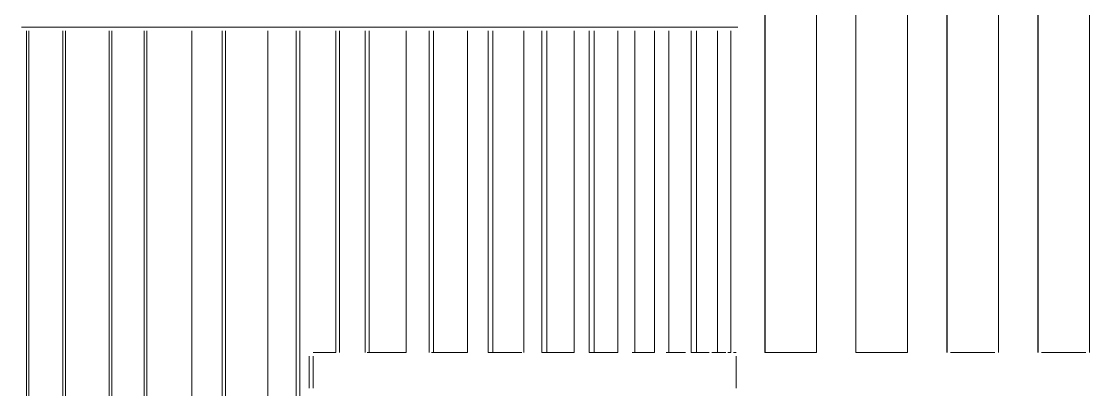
# Model space of a CAD drawing. Header units: millimetres. Extents: x 0 to 84100, y 0 to 59400.
# Drawn here: x 47135 to 49926, y 32997 to 33958 of the extents above; entities that cross this region are included whole.
import ezdxf

# ---------------------------------------------------------------- set-up
doc = ezdxf.new("R2010")
doc.units = ezdxf.units.MM
doc.layers.add('10_見えがかり', color=7, linetype='Continuous', lineweight=13)

msp = doc.modelspace()

# ---------------------------------------------------------------- linework, layer by layer
at = {"layer": '10_見えがかり'}
for points in [[(49077.1, 33094.1), (49077.1, 34974.1)], [(49077.8, 34974.1), (49077.8, 33094.1)], [(49212, 34974.1), (49212, 33094.1)], [(49212.6, 34974.1), (49212.6, 33094.1)], [(49314.8, 33094.1), (49314.8, 34974.1)], [(49315.4, 34974.1), (49315.4, 33094.1)], [(49449.6, 34974.1), (49449.6, 33094.1)], [(49450.3, 34974.1), (49450.3, 33094.1)], [(49552.4, 33094.1), (49552.4, 34974.1)], [(49553.1, 34974.1), (49553.1, 33094.1)], [(49687.3, 34974.1), (49687.3, 33094.1)], [(49688, 34974.1), (49688, 33094.1)], [(49790.1, 33094.1), (49790.1, 34974.1)], [(49790.8, 34974.1), (49790.8, 33094.1)], [(49925, 34974.1), (49925, 33094.1)], [(49925.6, 34974.1), (49925.6, 33094.1)], [(47154.7, 33943.1), (47135.5, 33943.1)], [(47238.1, 33943.1), (47141.2, 33943.1)], [(47149.1, 33933.1), (47149.1, 32693.1)], [(47154.7, 33933.1), (47154.7, 32693.1)], [(47238.1, 33943.1), (47416.7, 33943.1)], [(47243.8, 30693.1), (47243.8, 33933.1)], [(47371.6, 33943.1), (47250.5, 33943.1)], [(47250.5, 33933.1), (47250.5, 30693.1)], [(47365, 33933.1), (47365, 30693.1)], [(47371.6, 33933.1), (47371.6, 30693.1)], [(47416.7, 33943.1), (47589.2, 33943.1)], [(47455.9, 30693.1), (47455.9, 33933.1)], [(47580.4, 33943.1), (47463.4, 33943.1)], [(47463.4, 33933.1), (47463.4, 30693.1)], [(47580.4, 33933.1), (47580.4, 30693.1)], [(47589.2, 33943.1), (47754.7, 33943.1)], [(47660, 30693.1), (47660, 33933.1)], [(47779.3, 33943.1), (47668.6, 33943.1)], [(47668.6, 33933.1), (47668.6, 30693.1)], [(47754.7, 33943.1), (47912.7, 33943.1)], [(47779.3, 33933.1), (47779.3, 30693.1)], [(47853.1, 33933.1), (47853.1, 30693.1)], [(47862.7, 33943.1), (47966.4, 33943.1)], [(47862.7, 33933.1), (47862.7, 30693.1)], [(47912.7, 33943.1), (48062.3, 33943.1)], [(47956.8, 33933.2), (47956.8, 33094.1)], [(47966.4, 33094.1), (47966.4, 33933.2)], [(48033.7, 33933.2), (48033.7, 33094.1)], [(48140.1, 33943.1), (48044.3, 33943.1)], [(48044.3, 33933.2), (48044.3, 33094.1)], [(48062.3, 33943.1), (48203, 33943.1)], [(48140.1, 33943.1), (48134.9, 33943.1)], [(48140.1, 33094.1), (48140.1, 33933.2)], [(48200.8, 33933.2), (48200.8, 33094.1)], [(48203, 33943.1), (48334.2, 33943.1)], [(48301, 33943.1), (48212.1, 33943.1)], [(48212.1, 33933.2), (48212.1, 33094.1)], [(48301, 33094.1), (48301, 33933.2)], [(48334.2, 33943.1), (48455.2, 33943.1)], [(48354.7, 33933.2), (48354.7, 33094.1)], [(48384.8, 33943.1), (48366.7, 33943.1)], [(48366.7, 33933.2), (48366.7, 33094.1)], [(48448.2, 33943.1), (48412, 33943.1)], [(48448.2, 33094.1), (48448.2, 33933.2)], [(48455.2, 33943.1), (48565.6, 33943.1)], [(48494.9, 33933.2), (48494.9, 33094.1)], [(48534.6, 33943.1), (48507.6, 33943.1)], [(48507.6, 33933.2), (48507.6, 33094.1)], [(48565.6, 33943.1), (48664.8, 33943.1)], [(48579.6, 33094.1), (48579.6, 33933.2)], [(48618.4, 33933.2), (48618.4, 33094.1)], [(48631.7, 33933.2), (48631.7, 33094.1)], [(48664.8, 33943.1), (48752.5, 33943.1)], [(48684.8, 33943.1), (48675.9, 33943.1)], [(48693.6, 33094.1), (48693.6, 33933.2)], [(48738.1, 33933.2), (48738.1, 33094.1)], [(48752.5, 33943.1), (48828.3, 33943.1)], [(48789.5, 33094.1), (48789.5, 33933.2)], [(48826.7, 33933.2), (48826.7, 33094.1)], [(48828.3, 33943.1), (48891.9, 33943.1)], [(48884.5, 33933.2), (48884.5, 33094.1)], [(48891.9, 33943.1), (48942.9, 33943.1)], [(48899.1, 33933.2), (48899.1, 33094.1)], [(48942.9, 33943.1), (48981.2, 33943.1)], [(48953.5, 33933.2), (48953.5, 33094.1)], [(48981.2, 33943.1), (49006.5, 33943.1)], [(48988.2, 33933.2), (48988.2, 33094.1)], [(47897.2, 33094.1), (47956.5, 33094.1)], [(47897.4, 33094.1), (47956.8, 33094.1)], [(48044.3, 33094.1), (48039, 33094.1)], [(48129.6, 33094.1), (48043.3, 33094.1)], [(48140.1, 33094.1), (48044.3, 33094.1)], [(48140.1, 33094.1), (48129.6, 33094.1)], [(48212.1, 33094.1), (48206.4, 33094.1)], [(48289.7, 33094.1), (48210.7, 33094.1)], [(48301, 33094.1), (48212.1, 33094.1)], [(48301, 33094.1), (48289.7, 33094.1)], [(48436.3, 33094.1), (48354.7, 33094.1)], [(48366.7, 33094.1), (48354.7, 33094.1)], [(48439.2, 33094.1), (48366.7, 33094.1)], [(48442.2, 33094.1), (48436.3, 33094.1)], [(48503.9, 33094.1), (48494.9, 33094.1)], [(48507.6, 33094.1), (48494.9, 33094.1)], [(48579.6, 33094.1), (48507.6, 33094.1)], [(48566.9, 33094.1), (48539.9, 33094.1)], [(48579.6, 33094.1), (48566.9, 33094.1)], [(48644.9, 33094.1), (48618.4, 33094.1)], [(48631.7, 33094.1), (48618.4, 33094.1)], [(48693.6, 33094.1), (48631.7, 33094.1)], [(48693.6, 33094.1), (48687, 33094.1)], [(48738.1, 33094.1), (48731.2, 33094.1)], [(48789.5, 33094.1), (48738.1, 33094.1)], [(48789.5, 33094.1), (48782.6, 33094.1)], [(48826.7, 33094.1), (48819.6, 33094.1)], [(48869.8, 33094.1), (48826.7, 33094.1)], [(48899.1, 33094.1), (48884.5, 33094.1)], [(48932.3, 33094.1), (48899.1, 33094.1)], [(48932.3, 33094.1), (48925.1, 33094.1)], [(48953.5, 33094.1), (48938.7, 33094.1)], [(48975.5, 33094.1), (48953.5, 33094.1)], [(48988.2, 33094.1), (48980.7, 33094.1)], [(49002.8, 33094.1), (48995.3, 33094.1)], [(49077.1, 33094.1), (49212, 33094.1)], [(49077.8, 33094.1), (49212.6, 33094.1)], [(49314.8, 33094.1), (49449.6, 33094.1)], [(49315.4, 33094.1), (49450.3, 33094.1)], [(49562.1, 33094.1), (49677.7, 33094.1)], [(49562.7, 33094.1), (49678.3, 33094.1)], [(49799.7, 33094.1), (49915.3, 33094.1)], [(49800.4, 33094.1), (49916, 33094.1)], [(47887.5, 33001.4), (47887.5, 33084.9)], [(47897.2, 33001.4), (47897.2, 33084.9)], [(49002.5, 33001.4), (49002.5, 33084.9)], [(49002.6, 33084.9), (49002.6, 33001.4)]]:
    msp.add_lwpolyline(points, dxfattribs=at)

doc.saveas('drawing.dxf')
